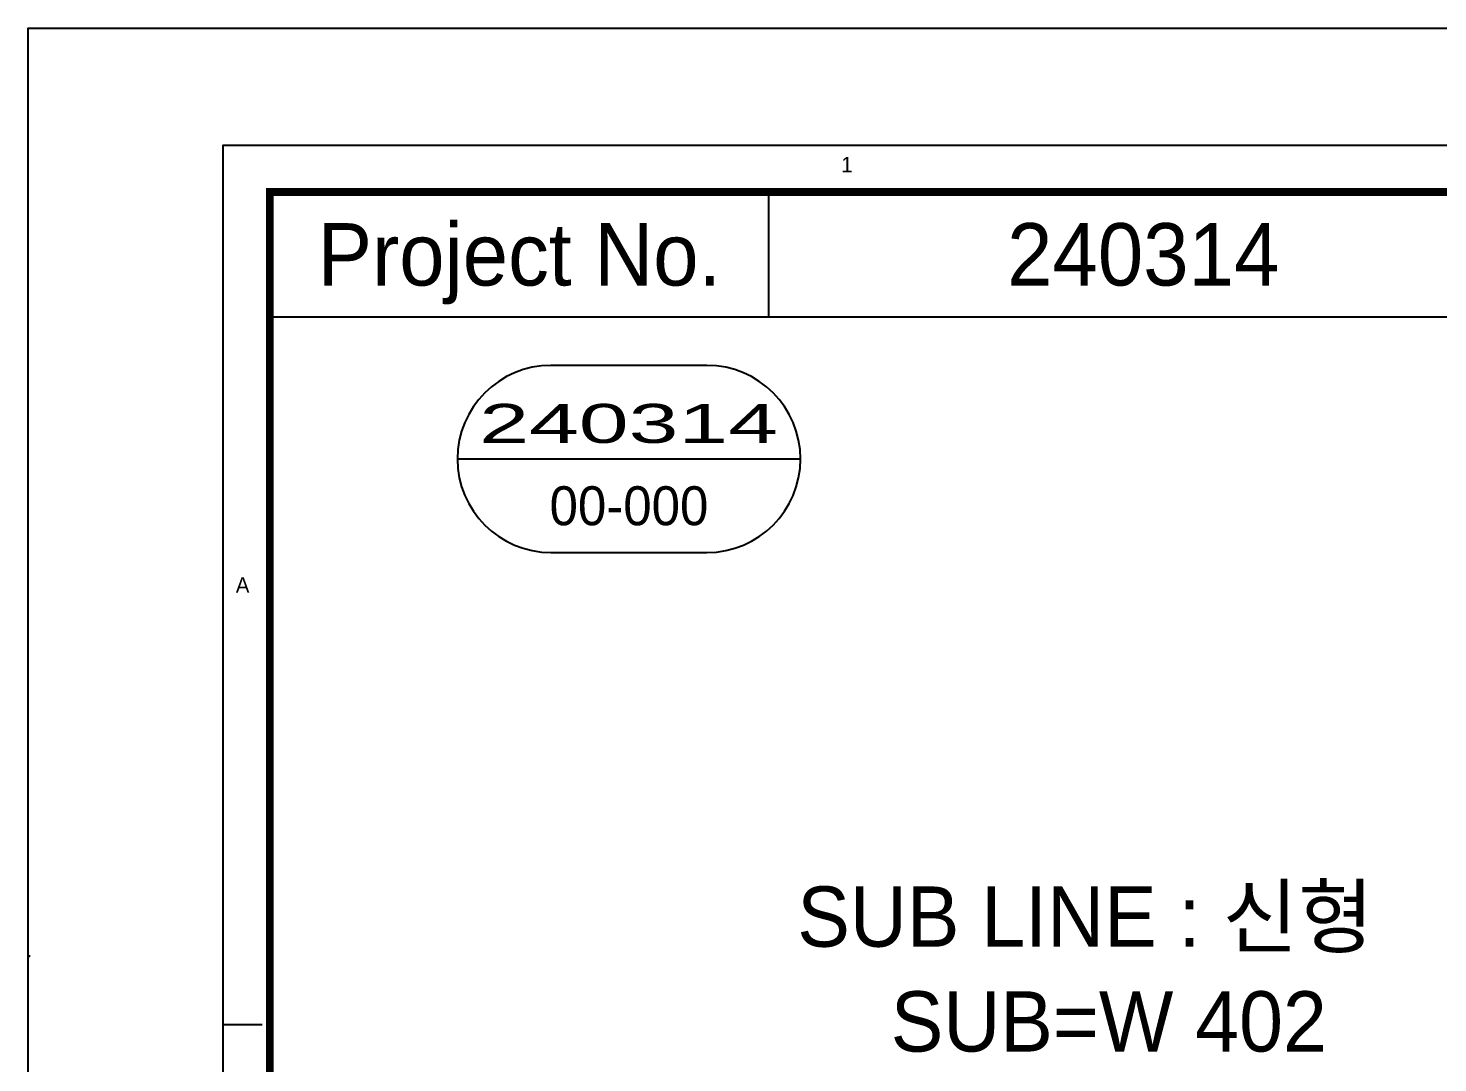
# Model space of a CAD drawing. Header units: inches. Extents: x 0 to 77285, y -118 to 40065.
# Drawn here: x 0 to 10847, y 27680 to 35640 of the extents above; entities that cross this region are included whole.
import ezdxf
from ezdxf.enums import TextEntityAlignment as Align

# ---------------------------------------------------------------- set-up
doc = ezdxf.new("R2010")
doc.units = ezdxf.units.IN
doc.header["$LTSCALE"] = 5
doc.header["$MEASUREMENT"] = 0
doc.styles.add('SCI', font='')
doc.styles.get('SCI').set_extended_font_data('Gulim')
doc.dimstyles.new('SCH', dxfattribs={"dimtxt": 2.5, "dimasz": 2, "dimexe": 1.25, "dimexo": 0.625, "dimtad": 1, "dimdec": 8, "dimtxsty": 'SCI', "dimcen": 2.5, "dimclrd": 4, "dimclre": 4, "dimclrt": 7, "dimadec": 8, "dimazin": 2, "dimtfac": 1, "dimtdec": 8, "dimtmove": 0, "dimatfit": 3, "dimfxl": 1, "dimarcsym": 0})

# ---------------------------------------------------------------- blocks, each defined once
blk = doc.blocks.new('A$C60684f4e')
at = {"color": 40}
blk.add_line((47.5, -18.5), (47.5, -10.5), dxfattribs=at)
at = {"color": 7, "linetype": 'Continuous'}
blk.add_line((27.524, -27.619), (49.524, -27.619), dxfattribs=at)
at = {"color": 2}
blk.add_line((15, -63.9), (12.5, -63.9), dxfattribs=at)
blk.add_lwpolyline([(12.5, -289.5), (12.5, -7.5), (412.5, -7.5), (412.5, -289.5)], close=True, dxfattribs=at)
at = {"color": 40, "const_width": 0.5}
blk.add_lwpolyline([(15.5, -286.5), (15.5, -10.5), (409.5, -10.5), (409.5, -286.5)], close=True, dxfattribs=at)
at = {"color": 40}
blk.add_lwpolyline([(15.5, -18.5), (95.5, -18.5)], dxfattribs=at)
blk.add_lwpolyline([(33.524, -21.619, 1), (33.524, -33.619), (43.524, -33.619, 1), (43.524, -21.619)], format="xyb", close=True)
at = {"layer": 'Defpoints', "color": 1}
blk.add_lwpolyline([(0, -297), (0, 0), (420, 0), (420, -297)], close=True, dxfattribs=at)
at = {"color": 2, "style": 'SCI'}
for s, p in [('1', (52.5, -8.75)), ('A', (13.75, -35.7))]:
    blk.add_text(s, height=1, dxfattribs=at).set_placement(p, align=Align.MIDDLE_CENTER)
at = {"style": 'SCI'}
blk.add_text('Project No.', height=4, dxfattribs=at).set_placement((31.5, -14.5), align=Align.MIDDLE_CENTER)
blk = doc.blocks.new('*D2258')
at = {"color": 4, "lineweight": -2, "transparency": 16777216}
for p, q in [((1, 28502), (13, 28502)), ((1, 28499), (13, 28499)), ((12, 28502), (12, 28499))]:
    blk.add_line(p, q, dxfattribs=at)
at = {"layer": 'Defpoints', "color": 0, "transparency": 16777216}
for p in [(0, 28502, 0), (0, 28499, 0), (12, 28499)]:
    blk.add_point(p, dxfattribs=at)
at = {"color": 7, "transparency": 16777216, "insert": (10, 28500), "char_height": 2.5, "attachment_point": 5, "rotation": 90, "style": 'SCI'}
blk.add_mtext('3', dxfattribs=at)

msp = doc.modelspace()

# ---------------------------------------------------------------- block references
at = {"xscale": 120, "yscale": 120, "zscale": 120}
msp.add_blockref('A$C60684f4e', (0, 35640), dxfattribs=at)

# ---------------------------------------------------------------- texts
at = {"style": 'SCI'}
for s, height, p in [('240314', 480, (8580, 33900)), ('00-000', 300, (4622.86517064, 31965.6741468))]:
    msp.add_text(s, height=height, dxfattribs=at).set_placement(p, align=Align.MIDDLE_CENTER)
at = {"style": 'SCI', "width": 1.63101}
msp.add_text('240314', height=300, dxfattribs=at).set_placement((3470.78068177, 32449.05803419), (5769.39745235, 32449.05803419), align=Align.FIT)
at = {"style": 'SCI'}
msp.add_text('SUB LINE : 신형', height=463.8707364593, dxfattribs=at).set_placement((8135.68857171, 28572.75502616), align=Align.CENTER)
msp.add_text('SUB=W 402', height=463.870736459, dxfattribs=at).set_placement((6636.99127623, 28229.87735524), align=Align.TOP_LEFT)

# ---------------------------------------------------------------- dimensions: what is measured, and where the dimension line sits
dim = msp.add_linear_dim(base=(11.93402188, 28498.70419465, 0.00000031), p1=(0, 28501.70419465, 0.00000906), p2=(0, 28498.70419465, 0.00000031), angle=90, dimstyle='SCH', override={"dimcen": 1})
dim.commit()
dim.dimension.update_dxf_attribs({"geometry": '*D2258', "text_midpoint": (10.02739738, 28500.20419465, 0.00000031)})

doc.saveas('drawing.dxf')
